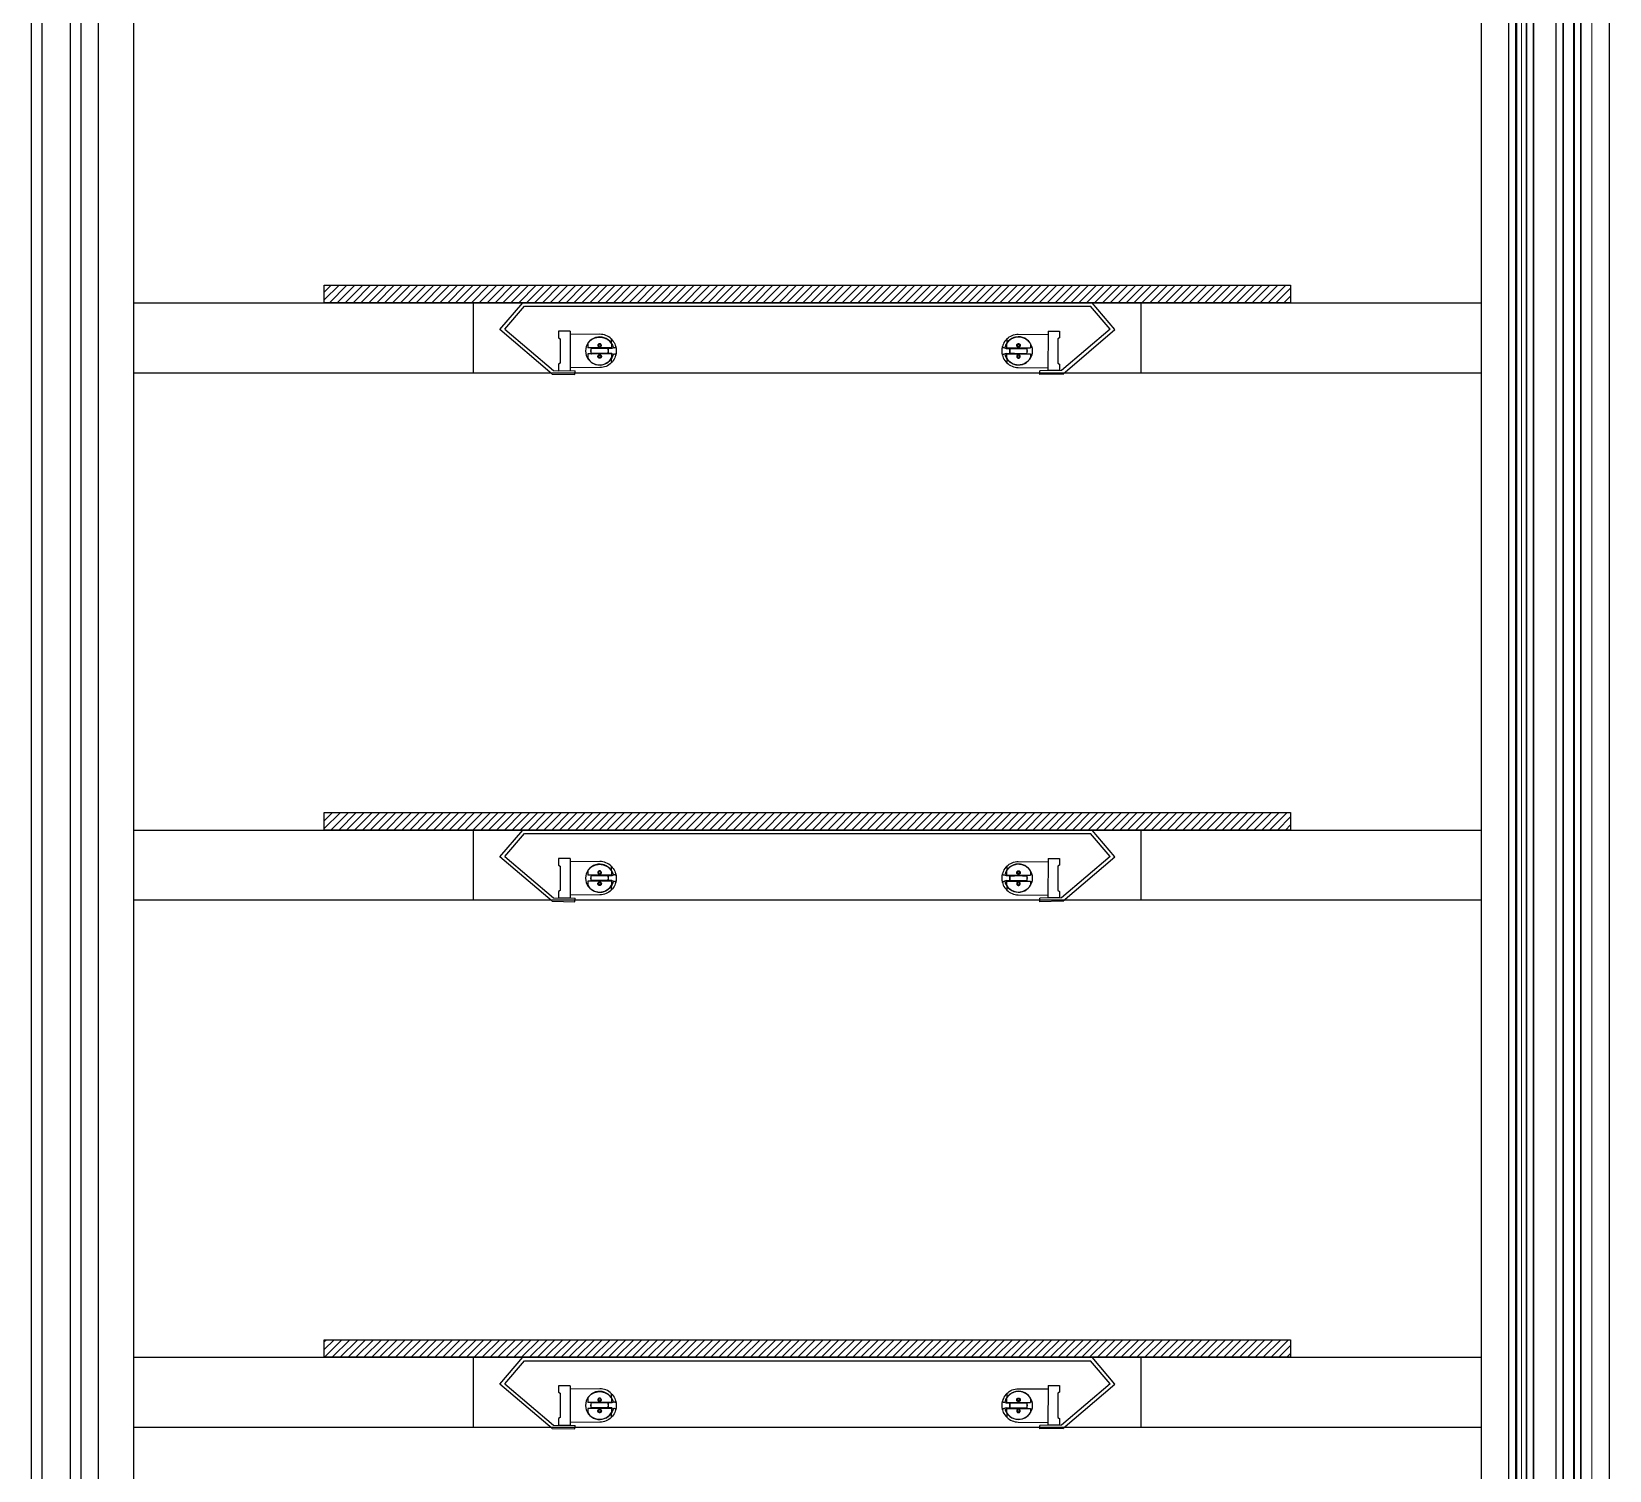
# Model space of a CAD drawing. Header units: millimetres. Extents: x 54215 to 67697, y 23496 to 56611.
# Drawn here: x 55989.6 to 56079.4, y 25345.1 to 25427 of the extents above; entities that cross this region are included whole.
import ezdxf

# ---------------------------------------------------------------- set-up
doc = ezdxf.new("R2010")
doc.units = ezdxf.units.MM
for name, color, linetype, lineweight in [('- 0.25', 43, 'Continuous', 25), ('ahşap', 27, 'Continuous', 25), ('alüm. pofil', 123, 'Continuous', 25)]:
    doc.layers.add(name, color=color, linetype=linetype, lineweight=lineweight)
for name, color, linetype in [('cam', 130, 'Continuous'), ('CEPHE PASTA SİYAH SAC', 251, 'Continuous'), ('T_Beleuchtung', 253, 'Continuous')]:
    doc.layers.add(name, color=color, linetype=linetype)
doc.layers.add('no3_tefriş ön ince', color=7, linetype='Continuous', lineweight=18, true_color=0x8c1aff)

# ---------------------------------------------------------------- blocks, each defined once
blk = doc.blocks.new('cephe pasta')
h = blk.add_hatch()
h.set_pattern_fill('ANSI31', color=4, scale=0.1)
h.set_pattern_definition([(45, (6736.7787, 16851.114), (-0.224506403, 0.224506403), [])])
h.paths.add_polyline_path([(10798.212, 21112.378), (10743.212, 21112.378), (10743.212, 21111.378), (10798.212, 21111.378)])
h.paths.add_polyline_path([(10798.212, 21082.378), (10743.212, 21082.378), (10743.212, 21081.378), (10798.212, 21081.378)])
h.paths.add_polyline_path([(10798.212, 21052.378), (10743.212, 21052.378), (10743.212, 21051.378), (10798.212, 21051.378)])
at = {"color": 231, "lineweight": 15}
for p, q in [((10730.362, 20992.078), (10730.362, 21202.886)), ((10811.362, 21202.886), (10811.362, 20992.078)), ((10815.362, 21202.886), (10815.362, 20988.078)), ((10815.362, 20988.078), (10815.362, 21202.886))]:
    blk.add_line(p, q, dxfattribs=at)
at = {"color": 215, "true_color": 0xa953a0}
for p, q in [((10751.712, 21107.378), (10751.712, 21111.378)), ((10789.712, 21107.378), (10789.712, 21111.378)), ((10751.712, 21077.378), (10751.712, 21081.378)), ((10789.712, 21077.378), (10789.712, 21081.378)), ((10751.712, 21047.378), (10751.712, 21051.378)), ((10789.712, 21047.378), (10789.712, 21051.378))]:
    blk.add_line(p, q, dxfattribs=at)
at = {"color": 241, "true_color": 0xf7abae}
for p, q in [((10753.212, 21109.853), (10754.507, 21111.376)), ((10753.489, 21109.87), (10754.599, 21111.176)), ((10754.507, 21111.376), (10786.918, 21111.376)), ((10754.599, 21111.176), (10786.825, 21111.176)), ((10787.935, 21109.87), (10786.825, 21111.176)), ((10788.212, 21109.853), (10786.918, 21111.376)), ((10756.173, 21107.321), (10753.212, 21109.853)), ((10753.489, 21109.87), (10756.253, 21107.52)), ((10787.935, 21109.87), (10785.171, 21107.52)), ((10785.251, 21107.321), (10788.212, 21109.853)), ((10756.253, 21107.52), (10757.482, 21107.498)), ((10757.478, 21107.298), (10757.482, 21107.498)), ((10785.171, 21107.52), (10783.943, 21107.498)), ((10783.946, 21107.298), (10783.943, 21107.498)), ((10756.173, 21107.321), (10757.478, 21107.298)), ((10785.251, 21107.321), (10783.946, 21107.298)), ((10753.212, 21079.853), (10754.507, 21081.376)), ((10754.507, 21081.376), (10786.918, 21081.376)), ((10788.212, 21079.853), (10786.918, 21081.376)), ((10753.489, 21079.87), (10754.599, 21081.176)), ((10754.599, 21081.176), (10786.825, 21081.176)), ((10787.935, 21079.87), (10786.825, 21081.176)), ((10756.173, 21077.321), (10753.212, 21079.853)), ((10753.489, 21079.87), (10756.253, 21077.52)), ((10787.935, 21079.87), (10785.171, 21077.52)), ((10785.251, 21077.321), (10788.212, 21079.853)), ((10756.173, 21077.321), (10757.478, 21077.298)), ((10756.253, 21077.52), (10757.482, 21077.498)), ((10757.478, 21077.298), (10757.482, 21077.498)), ((10785.171, 21077.52), (10783.943, 21077.498)), ((10783.946, 21077.298), (10783.943, 21077.498)), ((10785.251, 21077.321), (10783.946, 21077.298)), ((10753.212, 21049.853), (10754.507, 21051.376)), ((10753.489, 21049.87), (10754.599, 21051.176)), ((10754.507, 21051.376), (10786.918, 21051.376)), ((10754.599, 21051.176), (10786.825, 21051.176)), ((10787.935, 21049.87), (10786.825, 21051.176)), ((10788.212, 21049.853), (10786.918, 21051.376)), ((10756.173, 21047.321), (10753.212, 21049.853)), ((10753.489, 21049.87), (10756.253, 21047.52)), ((10787.935, 21049.87), (10785.171, 21047.52)), ((10785.251, 21047.321), (10788.212, 21049.853)), ((10756.173, 21047.321), (10757.478, 21047.298)), ((10756.253, 21047.52), (10757.482, 21047.498)), ((10757.478, 21047.298), (10757.482, 21047.498)), ((10785.171, 21047.52), (10783.943, 21047.498)), ((10783.946, 21047.298), (10783.943, 21047.498)), ((10785.251, 21047.321), (10783.946, 21047.298))]:
    blk.add_line(p, q, dxfattribs=at)
at = {"color": 4}
for points in [[(10743.212, 21112.378), (10798.212, 21112.378), (10798.212, 21111.378), (10743.212, 21111.378)], [(10743.212, 21082.378), (10798.212, 21082.378), (10798.212, 21081.378), (10743.212, 21081.378)], [(10743.212, 21052.378), (10798.212, 21052.378), (10798.212, 21051.378), (10743.212, 21051.378)]]:
    blk.add_lwpolyline(points, close=True, dxfattribs=at)
at = {"color": 215, "true_color": 0xa953a0}
for points in [[(10732.362, 21111.378), (10809.062, 21111.378), (10809.062, 21107.378), (10732.362, 21107.378)], [(10732.362, 21081.378), (10809.062, 21081.378), (10809.062, 21077.378), (10732.362, 21077.378)], [(10732.362, 21051.378), (10809.062, 21051.378), (10809.062, 21047.378), (10732.362, 21047.378)]]:
    blk.add_lwpolyline(points, close=True, dxfattribs=at)
at = {"layer": 'ahşap', "color": 215, "true_color": 0xa953a0}
for points in [[(10730.362, 21181.086), (10811.062, 21181.086), (10811.062, 21021.378), (10730.362, 21021.378)], [(10732.362, 21179.086), (10809.062, 21179.086), (10809.062, 21023.378), (10732.362, 21023.378)]]:
    blk.add_lwpolyline(points, close=True, dxfattribs=at)
at = {"layer": 'alüm. pofil', "color": 4}
for p, q in [((10812.034, 21026.037), (10812.034, 21177.515)), ((10814.734, 21026.037), (10814.734, 21177.515))]:
    blk.add_line(p, q, dxfattribs=at)
at = {"layer": 'cam', "color": 4}
for p, q in [((10810.634, 21026.037), (10810.634, 21177.515)), ((10811.034, 21177.515), (10811.034, 21026.037)), ((10811.034, 21026.037), (10811.034, 21177.515)), ((10811.634, 21177.515), (10811.634, 21026.037)), ((10811.634, 21026.037), (10811.634, 21177.515)), ((10812.034, 21177.515), (10812.034, 21026.037)), ((10813.334, 21026.037), (10813.334, 21177.515)), ((10813.734, 21177.515), (10813.734, 21026.037)), ((10813.734, 21026.037), (10813.734, 21177.515)), ((10814.334, 21177.515), (10814.334, 21026.037)), ((10814.334, 21026.037), (10814.334, 21177.515)), ((10814.734, 21177.515), (10814.734, 21026.037))]:
    blk.add_line(p, q, dxfattribs=at)
at = {"layer": 'CEPHE PASTA SİYAH SAC', "color": 4}
for points in [[(10726.549, 21179.881), (10729.349, 21179.881), (10729.349, 21021.478), (10726.549, 21021.478)], [(10728.749, 21021.478), (10727.149, 21021.478), (10727.149, 21179.881), (10728.749, 21179.881)]]:
    blk.add_lwpolyline(points, close=True, dxfattribs=at)
at = {"layer": 'T_Beleuchtung', "color": 254, "true_color": 0xfeeab9}
for p, q in [((10757.2, 21109.761), (10756.54, 21109.76)), ((10756.54, 21109.76), (10756.541, 21109.384)), ((10756.541, 21109.384), (10756.641, 21109.327)), ((10756.641, 21109.327), (10756.643, 21107.942)), ((10757.2, 21109.761), (10757.204, 21107.516)), ((10759.545, 21109.318), (10759.545, 21109.085)), ((10782.061, 21109.321), (10782.061, 21109.088)), ((10784.406, 21109.764), (10784.402, 21107.519)), ((10784.406, 21109.764), (10785.066, 21109.763)), ((10784.965, 21109.33), (10784.963, 21107.946)), ((10785.065, 21109.387), (10784.965, 21109.33)), ((10785.066, 21109.763), (10785.065, 21109.387)), ((10758.202, 21109.033), (10758.202, 21108.806)), ((10759.562, 21108.808), (10758.202, 21108.806)), ((10759.563, 21108.468), (10758.203, 21108.466)), ((10758.203, 21108.466), (10758.203, 21108.233)), ((10758.407, 21108.79), (10758.402, 21108.776)), ((10759.362, 21108.777), (10758.402, 21108.776)), ((10758.652, 21108.775), (10758.402, 21108.774)), ((10758.653, 21108.498), (10758.402, 21108.497)), ((10759.363, 21108.497), (10758.403, 21108.496)), ((10758.403, 21108.496), (10758.407, 21108.481)), ((10758.413, 21108.806), (10758.407, 21108.79)), ((10758.407, 21108.481), (10758.413, 21108.466)), ((10758.652, 21108.776), (10758.652, 21108.775)), ((10758.653, 21108.498), (10758.653, 21108.496)), ((10759.112, 21108.777), (10759.112, 21108.776)), ((10759.363, 21108.776), (10759.112, 21108.776)), ((10759.363, 21108.499), (10759.113, 21108.498)), ((10759.113, 21108.498), (10759.113, 21108.497)), ((10759.351, 21108.807), (10759.358, 21108.792)), ((10759.358, 21108.483), (10759.352, 21108.467)), ((10759.358, 21108.792), (10759.362, 21108.777)), ((10759.363, 21108.497), (10759.358, 21108.483)), ((10759.581, 21108.778), (10759.373, 21108.777)), ((10759.581, 21108.498), (10759.373, 21108.497)), ((10759.545, 21109.085), (10759.612, 21108.964)), ((10759.562, 21109.04), (10759.562, 21108.808)), ((10759.563, 21108.468), (10759.563, 21108.236)), ((10759.719, 21108.823), (10759.581, 21108.778)), ((10759.581, 21108.498), (10759.72, 21108.453)), ((10759.612, 21108.964), (10759.664, 21108.805)), ((10759.751, 21108.823), (10759.719, 21108.823)), ((10759.751, 21108.453), (10759.72, 21108.453)), ((10781.854, 21108.456), (10781.886, 21108.456)), ((10781.855, 21108.826), (10781.887, 21108.826)), ((10782.025, 21108.501), (10781.886, 21108.456)), ((10781.887, 21108.826), (10782.025, 21108.781)), ((10781.994, 21108.967), (10781.941, 21108.808)), ((10782.061, 21109.088), (10781.994, 21108.967)), ((10782.025, 21108.781), (10782.233, 21108.781)), ((10782.025, 21108.501), (10782.233, 21108.501)), ((10782.043, 21108.471), (10783.403, 21108.469)), ((10782.043, 21108.471), (10782.043, 21108.239)), ((10782.044, 21109.043), (10782.044, 21108.811)), ((10782.044, 21108.811), (10783.404, 21108.809)), ((10782.243, 21108.779), (10782.494, 21108.779)), ((10782.243, 21108.502), (10782.493, 21108.502)), ((10782.243, 21108.501), (10783.203, 21108.499)), ((10782.243, 21108.501), (10782.248, 21108.486)), ((10782.248, 21108.795), (10782.244, 21108.781)), ((10782.244, 21108.781), (10783.204, 21108.779)), ((10782.255, 21108.811), (10782.248, 21108.795)), ((10782.248, 21108.486), (10782.254, 21108.471)), ((10782.493, 21108.502), (10782.493, 21108.5)), ((10782.494, 21108.78), (10782.494, 21108.779)), ((10782.953, 21108.501), (10783.204, 21108.501)), ((10782.953, 21108.501), (10782.953, 21108.499)), ((10782.954, 21108.779), (10782.954, 21108.778)), ((10782.954, 21108.778), (10783.204, 21108.778)), ((10783.199, 21108.485), (10783.192, 21108.469)), ((10783.193, 21108.809), (10783.199, 21108.794)), ((10783.199, 21108.794), (10783.204, 21108.779)), ((10783.203, 21108.499), (10783.199, 21108.485)), ((10783.403, 21108.469), (10783.403, 21108.237)), ((10783.404, 21109.036), (10783.404, 21108.809)), ((10756.643, 21107.942), (10756.543, 21107.885)), ((10756.543, 21107.885), (10756.544, 21107.515)), ((10756.544, 21107.515), (10757.204, 21107.516)), ((10759.547, 21108.191), (10759.547, 21107.958)), ((10782.059, 21108.194), (10782.059, 21107.961)), ((10785.062, 21107.518), (10784.402, 21107.519)), ((10784.963, 21107.946), (10785.063, 21107.888)), ((10785.063, 21107.888), (10785.062, 21107.518)), ((10757.2, 21079.761), (10756.54, 21079.76)), ((10756.54, 21079.76), (10756.541, 21079.384)), ((10757.2, 21079.761), (10757.204, 21077.516)), ((10784.406, 21079.764), (10784.402, 21077.519)), ((10784.406, 21079.764), (10785.066, 21079.763)), ((10785.066, 21079.763), (10785.065, 21079.387)), ((10756.541, 21079.384), (10756.641, 21079.327)), ((10756.641, 21079.327), (10756.643, 21077.942)), ((10758.202, 21079.033), (10758.202, 21078.806)), ((10759.562, 21078.808), (10758.202, 21078.806)), ((10758.407, 21078.79), (10758.402, 21078.776)), ((10759.362, 21078.777), (10758.402, 21078.776)), ((10758.652, 21078.775), (10758.402, 21078.774)), ((10758.413, 21078.806), (10758.407, 21078.79)), ((10758.652, 21078.776), (10758.652, 21078.775)), ((10759.112, 21078.777), (10759.112, 21078.776)), ((10759.363, 21078.776), (10759.112, 21078.776)), ((10759.351, 21078.807), (10759.358, 21078.792)), ((10759.358, 21078.792), (10759.362, 21078.777)), ((10759.581, 21078.778), (10759.373, 21078.777)), ((10759.545, 21079.318), (10759.545, 21079.085)), ((10759.545, 21079.085), (10759.612, 21078.964)), ((10759.562, 21079.04), (10759.562, 21078.808)), ((10759.719, 21078.823), (10759.581, 21078.778)), ((10759.612, 21078.964), (10759.664, 21078.805)), ((10759.751, 21078.823), (10759.719, 21078.823)), ((10781.855, 21078.826), (10781.887, 21078.826)), ((10781.887, 21078.826), (10782.025, 21078.781)), ((10781.994, 21078.967), (10781.941, 21078.808)), ((10782.061, 21079.088), (10781.994, 21078.967)), ((10782.025, 21078.781), (10782.233, 21078.781)), ((10782.044, 21079.043), (10782.044, 21078.811)), ((10782.044, 21078.811), (10783.404, 21078.809)), ((10782.061, 21079.321), (10782.061, 21079.088)), ((10782.243, 21078.779), (10782.494, 21078.779)), ((10782.248, 21078.795), (10782.244, 21078.781)), ((10782.244, 21078.781), (10783.204, 21078.779)), ((10782.255, 21078.811), (10782.248, 21078.795)), ((10782.494, 21078.78), (10782.494, 21078.779)), ((10782.954, 21078.779), (10782.954, 21078.778)), ((10782.954, 21078.778), (10783.204, 21078.778)), ((10783.193, 21078.809), (10783.199, 21078.794)), ((10783.199, 21078.794), (10783.204, 21078.779)), ((10783.404, 21079.036), (10783.404, 21078.809)), ((10784.965, 21079.33), (10784.963, 21077.946)), ((10785.065, 21079.387), (10784.965, 21079.33)), ((10756.643, 21077.942), (10756.543, 21077.885)), ((10756.543, 21077.885), (10756.544, 21077.515)), ((10759.563, 21078.468), (10758.203, 21078.466)), ((10758.203, 21078.466), (10758.203, 21078.233)), ((10758.653, 21078.498), (10758.402, 21078.497)), ((10759.363, 21078.497), (10758.403, 21078.496)), ((10758.403, 21078.496), (10758.407, 21078.481)), ((10758.407, 21078.481), (10758.413, 21078.466)), ((10758.653, 21078.498), (10758.653, 21078.496)), ((10759.363, 21078.499), (10759.113, 21078.498)), ((10759.113, 21078.498), (10759.113, 21078.497)), ((10759.358, 21078.483), (10759.352, 21078.467)), ((10759.363, 21078.497), (10759.358, 21078.483)), ((10759.581, 21078.498), (10759.373, 21078.497)), ((10759.547, 21078.191), (10759.547, 21077.958)), ((10759.563, 21078.468), (10759.563, 21078.236)), ((10759.581, 21078.498), (10759.72, 21078.453)), ((10759.751, 21078.453), (10759.72, 21078.453)), ((10781.854, 21078.456), (10781.886, 21078.456)), ((10782.025, 21078.501), (10781.886, 21078.456)), ((10782.025, 21078.501), (10782.233, 21078.501)), ((10782.043, 21078.471), (10783.403, 21078.469)), ((10782.043, 21078.471), (10782.043, 21078.239)), ((10782.059, 21078.194), (10782.059, 21077.961)), ((10782.243, 21078.502), (10782.493, 21078.502)), ((10782.243, 21078.501), (10783.203, 21078.499)), ((10782.243, 21078.501), (10782.248, 21078.486)), ((10782.248, 21078.486), (10782.254, 21078.471)), ((10782.493, 21078.502), (10782.493, 21078.5)), ((10782.953, 21078.501), (10783.204, 21078.501)), ((10782.953, 21078.501), (10782.953, 21078.499)), ((10783.199, 21078.485), (10783.192, 21078.469)), ((10783.203, 21078.499), (10783.199, 21078.485)), ((10783.403, 21078.469), (10783.403, 21078.237)), ((10784.963, 21077.946), (10785.063, 21077.888)), ((10785.063, 21077.888), (10785.062, 21077.518)), ((10756.544, 21077.515), (10757.204, 21077.516)), ((10785.062, 21077.518), (10784.402, 21077.519)), ((10757.2, 21049.761), (10756.54, 21049.76)), ((10756.54, 21049.76), (10756.541, 21049.384)), ((10756.541, 21049.384), (10756.641, 21049.327)), ((10756.641, 21049.327), (10756.643, 21047.942)), ((10757.2, 21049.761), (10757.204, 21047.516)), ((10759.545, 21049.318), (10759.545, 21049.085)), ((10759.545, 21049.085), (10759.612, 21048.964)), ((10759.562, 21049.04), (10759.562, 21048.808)), ((10782.061, 21049.088), (10781.994, 21048.967)), ((10782.044, 21049.043), (10782.044, 21048.811)), ((10782.061, 21049.321), (10782.061, 21049.088)), ((10784.406, 21049.764), (10784.402, 21047.519)), ((10784.406, 21049.764), (10785.066, 21049.763)), ((10784.965, 21049.33), (10784.963, 21047.946)), ((10785.065, 21049.387), (10784.965, 21049.33)), ((10785.066, 21049.763), (10785.065, 21049.387)), ((10758.202, 21049.033), (10758.202, 21048.806)), ((10759.562, 21048.808), (10758.202, 21048.806)), ((10759.563, 21048.468), (10758.203, 21048.466)), ((10758.203, 21048.466), (10758.203, 21048.233)), ((10758.407, 21048.79), (10758.402, 21048.776)), ((10759.362, 21048.777), (10758.402, 21048.776)), ((10758.652, 21048.775), (10758.402, 21048.774)), ((10758.653, 21048.498), (10758.402, 21048.497)), ((10759.363, 21048.497), (10758.403, 21048.496)), ((10758.403, 21048.496), (10758.407, 21048.481)), ((10758.413, 21048.806), (10758.407, 21048.79)), ((10758.407, 21048.481), (10758.413, 21048.466)), ((10758.652, 21048.776), (10758.652, 21048.775)), ((10758.653, 21048.498), (10758.653, 21048.496)), ((10759.112, 21048.777), (10759.112, 21048.776)), ((10759.363, 21048.776), (10759.112, 21048.776)), ((10759.363, 21048.499), (10759.113, 21048.498)), ((10759.113, 21048.498), (10759.113, 21048.497)), ((10759.351, 21048.807), (10759.358, 21048.792)), ((10759.358, 21048.483), (10759.352, 21048.467)), ((10759.358, 21048.792), (10759.362, 21048.777)), ((10759.363, 21048.497), (10759.358, 21048.483)), ((10759.581, 21048.778), (10759.373, 21048.777)), ((10759.581, 21048.498), (10759.373, 21048.497)), ((10759.547, 21048.191), (10759.547, 21047.958)), ((10759.563, 21048.468), (10759.563, 21048.236)), ((10759.719, 21048.823), (10759.581, 21048.778)), ((10759.581, 21048.498), (10759.72, 21048.453)), ((10759.612, 21048.964), (10759.664, 21048.805)), ((10759.751, 21048.823), (10759.719, 21048.823)), ((10759.751, 21048.453), (10759.72, 21048.453)), ((10781.854, 21048.456), (10781.886, 21048.456)), ((10781.855, 21048.826), (10781.887, 21048.826)), ((10782.025, 21048.501), (10781.886, 21048.456)), ((10781.887, 21048.826), (10782.025, 21048.781)), ((10781.994, 21048.967), (10781.941, 21048.808)), ((10782.025, 21048.781), (10782.233, 21048.781)), ((10782.025, 21048.501), (10782.233, 21048.501)), ((10782.043, 21048.471), (10783.403, 21048.469)), ((10782.043, 21048.471), (10782.043, 21048.239)), ((10782.044, 21048.811), (10783.404, 21048.809)), ((10782.059, 21048.194), (10782.059, 21047.961)), ((10782.243, 21048.779), (10782.494, 21048.779)), ((10782.243, 21048.502), (10782.493, 21048.502)), ((10782.243, 21048.501), (10783.203, 21048.499)), ((10782.243, 21048.501), (10782.248, 21048.486)), ((10782.248, 21048.795), (10782.244, 21048.781)), ((10782.244, 21048.781), (10783.204, 21048.779)), ((10782.255, 21048.811), (10782.248, 21048.795)), ((10782.248, 21048.486), (10782.254, 21048.471)), ((10782.493, 21048.502), (10782.493, 21048.5)), ((10782.494, 21048.78), (10782.494, 21048.779)), ((10782.953, 21048.501), (10783.204, 21048.501)), ((10782.953, 21048.501), (10782.953, 21048.499)), ((10782.954, 21048.779), (10782.954, 21048.778)), ((10782.954, 21048.778), (10783.204, 21048.778)), ((10783.199, 21048.485), (10783.192, 21048.469)), ((10783.193, 21048.809), (10783.199, 21048.794)), ((10783.199, 21048.794), (10783.204, 21048.779)), ((10783.203, 21048.499), (10783.199, 21048.485)), ((10783.403, 21048.469), (10783.403, 21048.237)), ((10783.404, 21049.036), (10783.404, 21048.809)), ((10756.643, 21047.942), (10756.543, 21047.885)), ((10756.543, 21047.885), (10756.544, 21047.515)), ((10756.544, 21047.515), (10757.204, 21047.516)), ((10785.062, 21047.518), (10784.402, 21047.519)), ((10784.963, 21047.946), (10785.063, 21047.888)), ((10785.063, 21047.888), (10785.062, 21047.518))]:
    blk.add_line(p, q, dxfattribs=at)
for points in [[(10759.545, 21109.318, 0.192473), (10758.893, 21109.587), (10757.202, 21109.571)], [(10782.061, 21109.321, -0.192473), (10782.713, 21109.59), (10784.404, 21109.574)], [(10759.799, 21108.885, -0.132128), (10759.8, 21108.391)], [(10781.806, 21108.888, 0.132128), (10781.806, 21108.394)], [(10759.547, 21107.958, -0.192464), (10758.896, 21107.687)], [(10782.059, 21107.961, 0.192464), (10782.71, 21107.69)], [(10759.545, 21079.318, 0.192473), (10758.893, 21079.587), (10757.202, 21079.571)], [(10782.061, 21079.321, -0.192473), (10782.713, 21079.59), (10784.404, 21079.574)], [(10759.799, 21078.885, -0.132128), (10759.8, 21078.391)], [(10781.806, 21078.888, 0.132128), (10781.806, 21078.394)], [(10759.547, 21077.958, -0.192464), (10758.896, 21077.687)], [(10782.059, 21077.961, 0.192464), (10782.71, 21077.69)], [(10759.545, 21049.318, 0.192473), (10758.893, 21049.587), (10757.202, 21049.571)], [(10782.061, 21049.321, -0.192473), (10782.713, 21049.59), (10784.404, 21049.574)], [(10759.799, 21048.885, -0.132128), (10759.8, 21048.391)], [(10781.806, 21048.888, 0.132128), (10781.806, 21048.394)], [(10759.547, 21047.958, -0.192464), (10758.896, 21047.687)], [(10782.059, 21047.961, 0.192464), (10782.71, 21047.69)]]:
    blk.add_lwpolyline(points, format="xyb", dxfattribs=at)
for points in [[(10758.202, 21109.033), (10758.224, 21109.073), (10758.25, 21109.111), (10758.279, 21109.146), (10758.293, 21109.163), (10758.308, 21109.179), (10758.323, 21109.194), (10758.353, 21109.223), (10758.384, 21109.25), (10758.417, 21109.275), (10758.451, 21109.299), (10758.486, 21109.32), (10758.523, 21109.34), (10758.541, 21109.349), (10758.56, 21109.358), (10758.579, 21109.366), (10758.598, 21109.374), (10758.617, 21109.381), (10758.637, 21109.388), (10758.677, 21109.399), (10758.717, 21109.409), (10758.758, 21109.417), (10758.798, 21109.422), (10758.84, 21109.426), (10758.881, 21109.427), (10758.922, 21109.426), (10758.964, 21109.422), (10759.005, 21109.417), (10759.045, 21109.41), (10759.086, 21109.4), (10759.125, 21109.388), (10759.145, 21109.382), (10759.164, 21109.375), (10759.183, 21109.367), (10759.202, 21109.359), (10759.221, 21109.35), (10759.24, 21109.341), (10759.276, 21109.321), (10759.312, 21109.3), (10759.346, 21109.277), (10759.379, 21109.251), (10759.41, 21109.225), (10759.44, 21109.196), (10759.455, 21109.181), (10759.47, 21109.165), (10759.484, 21109.148), (10759.512, 21109.114), (10759.538, 21109.077), (10759.562, 21109.04)], [(10759.545, 21109.318), (10759.605, 21109.253), (10759.659, 21109.184), (10759.706, 21109.109), (10759.744, 21109.037), (10759.775, 21108.962), (10759.799, 21108.885)], [(10782.061, 21109.321), (10782.001, 21109.257), (10781.947, 21109.187), (10781.899, 21109.113), (10781.862, 21109.04), (10781.831, 21108.965), (10781.806, 21108.888)], [(10783.404, 21109.036), (10783.381, 21109.076), (10783.356, 21109.114), (10783.327, 21109.149), (10783.313, 21109.166), (10783.298, 21109.182), (10783.283, 21109.198), (10783.253, 21109.226), (10783.222, 21109.253), (10783.189, 21109.278), (10783.155, 21109.302), (10783.119, 21109.323), (10783.083, 21109.343), (10783.065, 21109.352), (10783.046, 21109.361), (10783.027, 21109.369), (10783.008, 21109.377), (10782.988, 21109.384), (10782.969, 21109.391), (10782.929, 21109.403), (10782.889, 21109.412), (10782.848, 21109.42), (10782.807, 21109.425), (10782.766, 21109.429), (10782.725, 21109.43), (10782.683, 21109.429), (10782.642, 21109.426), (10782.601, 21109.42), (10782.56, 21109.413), (10782.52, 21109.403), (10782.48, 21109.392), (10782.461, 21109.385), (10782.441, 21109.378), (10782.422, 21109.37), (10782.403, 21109.362), (10782.384, 21109.353), (10782.366, 21109.344), (10782.329, 21109.325), (10782.294, 21109.303), (10782.26, 21109.28), (10782.227, 21109.255), (10782.196, 21109.228), (10782.166, 21109.199), (10782.15, 21109.184), (10782.136, 21109.168), (10782.121, 21109.151), (10782.094, 21109.117), (10782.068, 21109.081), (10782.044, 21109.043)], [(10759.665, 21108.471), (10759.638, 21108.374), (10759.598, 21108.28), (10759.547, 21108.191)], [(10759.8, 21108.391), (10759.776, 21108.314), (10759.745, 21108.239), (10759.708, 21108.166), (10759.661, 21108.092), (10759.607, 21108.022), (10759.547, 21107.958)], [(10759.751, 21108.823), (10759.778, 21108.831), (10759.798, 21108.856), (10759.799, 21108.885)], [(10759.8, 21108.391), (10759.798, 21108.42), (10759.779, 21108.445), (10759.751, 21108.453)], [(10781.855, 21108.826), (10781.828, 21108.834), (10781.808, 21108.859), (10781.806, 21108.888)], [(10781.806, 21108.394), (10781.807, 21108.423), (10781.827, 21108.448), (10781.854, 21108.456)], [(10781.806, 21108.394), (10781.83, 21108.317), (10781.861, 21108.242), (10781.898, 21108.17), (10781.945, 21108.095), (10781.999, 21108.025), (10782.059, 21107.961)], [(10781.941, 21108.474), (10781.968, 21108.377), (10782.007, 21108.283), (10782.059, 21108.194)], [(10758.896, 21107.687), (10757.203, 21107.671)], [(10782.71, 21107.69), (10784.402, 21107.674)], [(10758.202, 21079.033), (10758.224, 21079.073), (10758.25, 21079.111), (10758.279, 21079.146), (10758.293, 21079.163), (10758.308, 21079.179), (10758.323, 21079.194), (10758.353, 21079.223), (10758.384, 21079.25), (10758.417, 21079.275), (10758.451, 21079.299), (10758.486, 21079.32), (10758.523, 21079.34), (10758.541, 21079.349), (10758.56, 21079.358), (10758.579, 21079.366), (10758.598, 21079.374), (10758.617, 21079.381), (10758.637, 21079.388), (10758.677, 21079.399), (10758.717, 21079.409), (10758.758, 21079.417), (10758.798, 21079.422), (10758.84, 21079.426), (10758.881, 21079.427), (10758.922, 21079.426), (10758.964, 21079.422), (10759.005, 21079.417), (10759.045, 21079.41), (10759.086, 21079.4), (10759.125, 21079.388), (10759.145, 21079.382), (10759.164, 21079.375), (10759.183, 21079.367), (10759.202, 21079.359), (10759.221, 21079.35), (10759.24, 21079.341), (10759.276, 21079.321), (10759.312, 21079.3), (10759.346, 21079.277), (10759.379, 21079.251), (10759.41, 21079.225), (10759.44, 21079.196), (10759.455, 21079.181), (10759.47, 21079.165), (10759.484, 21079.148), (10759.512, 21079.114), (10759.538, 21079.077), (10759.562, 21079.04)], [(10759.545, 21079.318), (10759.605, 21079.253), (10759.659, 21079.184), (10759.706, 21079.109), (10759.744, 21079.037), (10759.775, 21078.962), (10759.799, 21078.885)], [(10759.751, 21078.823), (10759.778, 21078.831), (10759.798, 21078.856), (10759.799, 21078.885)], [(10782.061, 21079.321), (10782.001, 21079.257), (10781.947, 21079.187), (10781.899, 21079.113), (10781.862, 21079.04), (10781.831, 21078.965), (10781.806, 21078.888)], [(10781.855, 21078.826), (10781.828, 21078.834), (10781.808, 21078.859), (10781.806, 21078.888)], [(10783.404, 21079.036), (10783.381, 21079.076), (10783.356, 21079.114), (10783.327, 21079.149), (10783.313, 21079.166), (10783.298, 21079.182), (10783.283, 21079.198), (10783.253, 21079.226), (10783.222, 21079.253), (10783.189, 21079.278), (10783.155, 21079.302), (10783.119, 21079.323), (10783.083, 21079.343), (10783.065, 21079.352), (10783.046, 21079.361), (10783.027, 21079.369), (10783.008, 21079.377), (10782.988, 21079.384), (10782.969, 21079.391), (10782.929, 21079.403), (10782.889, 21079.412), (10782.848, 21079.42), (10782.807, 21079.425), (10782.766, 21079.429), (10782.725, 21079.43), (10782.683, 21079.429), (10782.642, 21079.426), (10782.601, 21079.42), (10782.56, 21079.413), (10782.52, 21079.403), (10782.48, 21079.392), (10782.461, 21079.385), (10782.441, 21079.378), (10782.422, 21079.37), (10782.403, 21079.362), (10782.384, 21079.353), (10782.366, 21079.344), (10782.329, 21079.325), (10782.294, 21079.303), (10782.26, 21079.28), (10782.227, 21079.255), (10782.196, 21079.228), (10782.166, 21079.199), (10782.15, 21079.184), (10782.136, 21079.168), (10782.121, 21079.151), (10782.094, 21079.117), (10782.068, 21079.081), (10782.044, 21079.043)], [(10759.665, 21078.471), (10759.638, 21078.374), (10759.598, 21078.28), (10759.547, 21078.191)], [(10759.8, 21078.391), (10759.776, 21078.314), (10759.745, 21078.239), (10759.708, 21078.166), (10759.661, 21078.092), (10759.607, 21078.022), (10759.547, 21077.958)], [(10759.8, 21078.391), (10759.798, 21078.42), (10759.779, 21078.445), (10759.751, 21078.453)], [(10781.806, 21078.394), (10781.807, 21078.423), (10781.827, 21078.448), (10781.854, 21078.456)], [(10781.806, 21078.394), (10781.83, 21078.317), (10781.861, 21078.242), (10781.898, 21078.17), (10781.945, 21078.095), (10781.999, 21078.025), (10782.059, 21077.961)], [(10781.941, 21078.474), (10781.968, 21078.377), (10782.007, 21078.283), (10782.059, 21078.194)], [(10758.896, 21077.687), (10757.203, 21077.671)], [(10782.71, 21077.69), (10784.402, 21077.674)], [(10758.202, 21049.033), (10758.224, 21049.073), (10758.25, 21049.111), (10758.279, 21049.146), (10758.293, 21049.163), (10758.308, 21049.179), (10758.323, 21049.194), (10758.353, 21049.223), (10758.384, 21049.25), (10758.417, 21049.275), (10758.451, 21049.299), (10758.486, 21049.32), (10758.523, 21049.34), (10758.541, 21049.349), (10758.56, 21049.358), (10758.579, 21049.366), (10758.598, 21049.374), (10758.617, 21049.381), (10758.637, 21049.388), (10758.677, 21049.399), (10758.717, 21049.409), (10758.758, 21049.417), (10758.798, 21049.422), (10758.84, 21049.426), (10758.881, 21049.427), (10758.922, 21049.426), (10758.964, 21049.422), (10759.005, 21049.417), (10759.045, 21049.41), (10759.086, 21049.4), (10759.125, 21049.388), (10759.145, 21049.382), (10759.164, 21049.375), (10759.183, 21049.367), (10759.202, 21049.359), (10759.221, 21049.35), (10759.24, 21049.341), (10759.276, 21049.321), (10759.312, 21049.3), (10759.346, 21049.277), (10759.379, 21049.251), (10759.41, 21049.225), (10759.44, 21049.196), (10759.455, 21049.181), (10759.47, 21049.165), (10759.484, 21049.148), (10759.512, 21049.114), (10759.538, 21049.077), (10759.562, 21049.04)], [(10759.545, 21049.318), (10759.605, 21049.253), (10759.659, 21049.184), (10759.706, 21049.109), (10759.744, 21049.037), (10759.775, 21048.962), (10759.799, 21048.885)], [(10782.061, 21049.321), (10782.001, 21049.257), (10781.947, 21049.187), (10781.899, 21049.113), (10781.862, 21049.04), (10781.831, 21048.965), (10781.806, 21048.888)], [(10783.404, 21049.036), (10783.381, 21049.076), (10783.356, 21049.114), (10783.327, 21049.149), (10783.313, 21049.166), (10783.298, 21049.182), (10783.283, 21049.198), (10783.253, 21049.226), (10783.222, 21049.253), (10783.189, 21049.278), (10783.155, 21049.302), (10783.119, 21049.323), (10783.083, 21049.343), (10783.065, 21049.352), (10783.046, 21049.361), (10783.027, 21049.369), (10783.008, 21049.377), (10782.988, 21049.384), (10782.969, 21049.391), (10782.929, 21049.403), (10782.889, 21049.412), (10782.848, 21049.42), (10782.807, 21049.425), (10782.766, 21049.429), (10782.725, 21049.43), (10782.683, 21049.429), (10782.642, 21049.426), (10782.601, 21049.42), (10782.56, 21049.413), (10782.52, 21049.403), (10782.48, 21049.392), (10782.461, 21049.385), (10782.441, 21049.378), (10782.422, 21049.37), (10782.403, 21049.362), (10782.384, 21049.353), (10782.366, 21049.344), (10782.329, 21049.325), (10782.294, 21049.303), (10782.26, 21049.28), (10782.227, 21049.255), (10782.196, 21049.228), (10782.166, 21049.199), (10782.15, 21049.184), (10782.136, 21049.168), (10782.121, 21049.151), (10782.094, 21049.117), (10782.068, 21049.081), (10782.044, 21049.043)], [(10759.665, 21048.471), (10759.638, 21048.374), (10759.598, 21048.28), (10759.547, 21048.191)], [(10759.8, 21048.391), (10759.776, 21048.314), (10759.745, 21048.239), (10759.708, 21048.166), (10759.661, 21048.092), (10759.607, 21048.022), (10759.547, 21047.958)], [(10759.751, 21048.823), (10759.778, 21048.831), (10759.798, 21048.856), (10759.799, 21048.885)], [(10759.8, 21048.391), (10759.798, 21048.42), (10759.779, 21048.445), (10759.751, 21048.453)], [(10781.855, 21048.826), (10781.828, 21048.834), (10781.808, 21048.859), (10781.806, 21048.888)], [(10781.806, 21048.394), (10781.807, 21048.423), (10781.827, 21048.448), (10781.854, 21048.456)], [(10781.806, 21048.394), (10781.83, 21048.317), (10781.861, 21048.242), (10781.898, 21048.17), (10781.945, 21048.095), (10781.999, 21048.025), (10782.059, 21047.961)], [(10781.941, 21048.474), (10781.968, 21048.377), (10782.007, 21048.283), (10782.059, 21048.194)], [(10758.896, 21047.687), (10757.203, 21047.671)], [(10782.71, 21047.69), (10784.402, 21047.674)]]:
    blk.add_lwpolyline(points, dxfattribs=at)
for points in [[(10758.882, 21109.051), (10758.869, 21109.05), (10758.856, 21109.048), (10758.844, 21109.043), (10758.832, 21109.038), (10758.821, 21109.03), (10758.812, 21109.022), (10758.803, 21109.012), (10758.796, 21109.001), (10758.79, 21108.989), (10758.786, 21108.977), (10758.784, 21108.964), (10758.783, 21108.952), (10758.784, 21108.939), (10758.786, 21108.926), (10758.791, 21108.914), (10758.796, 21108.902), (10758.803, 21108.891), (10758.812, 21108.881), (10758.822, 21108.873), (10758.832, 21108.866), (10758.844, 21108.86), (10758.856, 21108.856), (10758.869, 21108.853), (10758.882, 21108.852), (10758.895, 21108.853), (10758.908, 21108.856), (10758.92, 21108.86), (10758.932, 21108.866), (10758.942, 21108.873), (10758.952, 21108.882), (10758.96, 21108.891), (10758.968, 21108.902), (10758.973, 21108.914), (10758.977, 21108.926), (10758.98, 21108.939), (10758.981, 21108.952), (10758.98, 21108.965), (10758.977, 21108.977), (10758.973, 21108.99), (10758.967, 21109.001), (10758.96, 21109.012), (10758.952, 21109.022), (10758.942, 21109.03), (10758.931, 21109.038), (10758.92, 21109.044), (10758.907, 21109.048), (10758.895, 21109.05), (10758.882, 21109.051)], [(10758.784, 21108.322), (10758.785, 21108.334), (10758.787, 21108.347), (10758.791, 21108.359), (10758.797, 21108.371), (10758.804, 21108.382), (10758.813, 21108.392), (10758.822, 21108.4), (10758.833, 21108.408), (10758.845, 21108.413), (10758.857, 21108.418), (10758.87, 21108.42), (10758.883, 21108.421), (10758.896, 21108.42), (10758.908, 21108.418), (10758.921, 21108.414), (10758.932, 21108.408), (10758.943, 21108.4), (10758.953, 21108.392), (10758.961, 21108.382), (10758.968, 21108.371), (10758.974, 21108.36), (10758.978, 21108.347), (10758.981, 21108.335), (10758.982, 21108.322), (10758.981, 21108.309), (10758.978, 21108.296), (10758.974, 21108.284), (10758.969, 21108.272), (10758.961, 21108.261), (10758.953, 21108.252), (10758.943, 21108.243), (10758.933, 21108.236), (10758.921, 21108.23), (10758.909, 21108.226), (10758.896, 21108.223), (10758.883, 21108.222), (10758.87, 21108.223), (10758.857, 21108.226), (10758.845, 21108.23), (10758.833, 21108.236), (10758.823, 21108.243), (10758.813, 21108.251), (10758.804, 21108.261), (10758.797, 21108.272), (10758.792, 21108.284), (10758.787, 21108.296), (10758.785, 21108.309), (10758.784, 21108.322)], [(10782.822, 21108.325), (10782.821, 21108.338), (10782.818, 21108.35), (10782.814, 21108.363), (10782.809, 21108.374), (10782.802, 21108.385), (10782.793, 21108.395), (10782.783, 21108.403), (10782.773, 21108.411), (10782.761, 21108.417), (10782.749, 21108.421), (10782.736, 21108.423), (10782.723, 21108.424), (10782.71, 21108.423), (10782.697, 21108.421), (10782.685, 21108.417), (10782.673, 21108.411), (10782.663, 21108.404), (10782.653, 21108.395), (10782.644, 21108.385), (10782.637, 21108.374), (10782.632, 21108.363), (10782.627, 21108.351), (10782.625, 21108.338), (10782.624, 21108.325), (10782.625, 21108.312), (10782.627, 21108.299), (10782.631, 21108.287), (10782.637, 21108.275), (10782.644, 21108.265), (10782.653, 21108.255), (10782.662, 21108.246), (10782.673, 21108.239), (10782.685, 21108.233), (10782.697, 21108.229), (10782.71, 21108.226), (10782.723, 21108.225), (10782.736, 21108.226), (10782.748, 21108.229), (10782.761, 21108.233), (10782.772, 21108.239), (10782.783, 21108.246), (10782.793, 21108.255), (10782.801, 21108.264), (10782.809, 21108.275), (10782.814, 21108.287), (10782.818, 21108.299), (10782.821, 21108.312), (10782.822, 21108.325)], [(10782.724, 21109.054), (10782.737, 21109.053), (10782.75, 21109.051), (10782.762, 21109.047), (10782.774, 21109.041), (10782.784, 21109.033), (10782.794, 21109.025), (10782.803, 21109.015), (10782.81, 21109.004), (10782.815, 21108.993), (10782.819, 21108.98), (10782.822, 21108.968), (10782.823, 21108.955), (10782.822, 21108.942), (10782.819, 21108.929), (10782.815, 21108.917), (10782.81, 21108.905), (10782.802, 21108.894), (10782.794, 21108.885), (10782.784, 21108.876), (10782.773, 21108.869), (10782.762, 21108.863), (10782.749, 21108.859), (10782.737, 21108.856), (10782.724, 21108.855), (10782.711, 21108.856), (10782.698, 21108.859), (10782.686, 21108.863), (10782.674, 21108.869), (10782.663, 21108.876), (10782.654, 21108.885), (10782.645, 21108.895), (10782.638, 21108.905), (10782.632, 21108.917), (10782.628, 21108.929), (10782.626, 21108.942), (10782.625, 21108.955), (10782.626, 21108.968), (10782.628, 21108.981), (10782.633, 21108.993), (10782.638, 21109.004), (10782.645, 21109.015), (10782.654, 21109.025), (10782.664, 21109.034), (10782.674, 21109.041), (10782.686, 21109.047), (10782.698, 21109.051), (10782.711, 21109.053), (10782.724, 21109.054)], [(10758.882, 21079.051), (10758.869, 21079.05), (10758.856, 21079.048), (10758.844, 21079.043), (10758.832, 21079.038), (10758.821, 21079.03), (10758.812, 21079.022), (10758.803, 21079.012), (10758.796, 21079.001), (10758.79, 21078.989), (10758.786, 21078.977), (10758.784, 21078.964), (10758.783, 21078.952), (10758.784, 21078.939), (10758.786, 21078.926), (10758.791, 21078.914), (10758.796, 21078.902), (10758.803, 21078.891), (10758.812, 21078.881), (10758.822, 21078.873), (10758.832, 21078.866), (10758.844, 21078.86), (10758.856, 21078.856), (10758.869, 21078.853), (10758.882, 21078.852), (10758.895, 21078.853), (10758.908, 21078.856), (10758.92, 21078.86), (10758.932, 21078.866), (10758.942, 21078.873), (10758.952, 21078.882), (10758.96, 21078.891), (10758.968, 21078.902), (10758.973, 21078.914), (10758.977, 21078.926), (10758.98, 21078.939), (10758.981, 21078.952), (10758.98, 21078.965), (10758.977, 21078.977), (10758.973, 21078.99), (10758.967, 21079.001), (10758.96, 21079.012), (10758.952, 21079.022), (10758.942, 21079.03), (10758.931, 21079.038), (10758.92, 21079.044), (10758.907, 21079.048), (10758.895, 21079.05), (10758.882, 21079.051)], [(10782.724, 21079.054), (10782.737, 21079.053), (10782.75, 21079.051), (10782.762, 21079.047), (10782.774, 21079.041), (10782.784, 21079.033), (10782.794, 21079.025), (10782.803, 21079.015), (10782.81, 21079.004), (10782.815, 21078.993), (10782.819, 21078.98), (10782.822, 21078.968), (10782.823, 21078.955), (10782.822, 21078.942), (10782.819, 21078.929), (10782.815, 21078.917), (10782.81, 21078.905), (10782.802, 21078.894), (10782.794, 21078.885), (10782.784, 21078.876), (10782.773, 21078.869), (10782.762, 21078.863), (10782.749, 21078.859), (10782.737, 21078.856), (10782.724, 21078.855), (10782.711, 21078.856), (10782.698, 21078.859), (10782.686, 21078.863), (10782.674, 21078.869), (10782.663, 21078.876), (10782.654, 21078.885), (10782.645, 21078.895), (10782.638, 21078.905), (10782.632, 21078.917), (10782.628, 21078.929), (10782.626, 21078.942), (10782.625, 21078.955), (10782.626, 21078.968), (10782.628, 21078.981), (10782.633, 21078.993), (10782.638, 21079.004), (10782.645, 21079.015), (10782.654, 21079.025), (10782.664, 21079.034), (10782.674, 21079.041), (10782.686, 21079.047), (10782.698, 21079.051), (10782.711, 21079.053), (10782.724, 21079.054)], [(10758.784, 21078.322), (10758.785, 21078.334), (10758.787, 21078.347), (10758.791, 21078.359), (10758.797, 21078.371), (10758.804, 21078.382), (10758.813, 21078.392), (10758.822, 21078.4), (10758.833, 21078.408), (10758.845, 21078.413), (10758.857, 21078.418), (10758.87, 21078.42), (10758.883, 21078.421), (10758.896, 21078.42), (10758.908, 21078.418), (10758.921, 21078.414), (10758.932, 21078.408), (10758.943, 21078.4), (10758.953, 21078.392), (10758.961, 21078.382), (10758.968, 21078.371), (10758.974, 21078.36), (10758.978, 21078.347), (10758.981, 21078.335), (10758.982, 21078.322), (10758.981, 21078.309), (10758.978, 21078.296), (10758.974, 21078.284), (10758.969, 21078.272), (10758.961, 21078.261), (10758.953, 21078.252), (10758.943, 21078.243), (10758.933, 21078.236), (10758.921, 21078.23), (10758.909, 21078.226), (10758.896, 21078.223), (10758.883, 21078.222), (10758.87, 21078.223), (10758.857, 21078.226), (10758.845, 21078.23), (10758.833, 21078.236), (10758.823, 21078.243), (10758.813, 21078.251), (10758.804, 21078.261), (10758.797, 21078.272), (10758.792, 21078.284), (10758.787, 21078.296), (10758.785, 21078.309), (10758.784, 21078.322)], [(10782.822, 21078.325), (10782.821, 21078.338), (10782.818, 21078.35), (10782.814, 21078.363), (10782.809, 21078.374), (10782.802, 21078.385), (10782.793, 21078.395), (10782.783, 21078.403), (10782.773, 21078.411), (10782.761, 21078.417), (10782.749, 21078.421), (10782.736, 21078.423), (10782.723, 21078.424), (10782.71, 21078.423), (10782.697, 21078.421), (10782.685, 21078.417), (10782.673, 21078.411), (10782.663, 21078.404), (10782.653, 21078.395), (10782.644, 21078.385), (10782.637, 21078.374), (10782.632, 21078.363), (10782.627, 21078.351), (10782.625, 21078.338), (10782.624, 21078.325), (10782.625, 21078.312), (10782.627, 21078.299), (10782.631, 21078.287), (10782.637, 21078.275), (10782.644, 21078.265), (10782.653, 21078.255), (10782.662, 21078.246), (10782.673, 21078.239), (10782.685, 21078.233), (10782.697, 21078.229), (10782.71, 21078.226), (10782.723, 21078.225), (10782.736, 21078.226), (10782.748, 21078.229), (10782.761, 21078.233), (10782.772, 21078.239), (10782.783, 21078.246), (10782.793, 21078.255), (10782.801, 21078.264), (10782.809, 21078.275), (10782.814, 21078.287), (10782.818, 21078.299), (10782.821, 21078.312), (10782.822, 21078.325)], [(10758.882, 21049.051), (10758.869, 21049.05), (10758.856, 21049.048), (10758.844, 21049.043), (10758.832, 21049.038), (10758.821, 21049.03), (10758.812, 21049.022), (10758.803, 21049.012), (10758.796, 21049.001), (10758.79, 21048.989), (10758.786, 21048.977), (10758.784, 21048.964), (10758.783, 21048.952), (10758.784, 21048.939), (10758.786, 21048.926), (10758.791, 21048.914), (10758.796, 21048.902), (10758.803, 21048.891), (10758.812, 21048.881), (10758.822, 21048.873), (10758.832, 21048.866), (10758.844, 21048.86), (10758.856, 21048.856), (10758.869, 21048.853), (10758.882, 21048.852), (10758.895, 21048.853), (10758.908, 21048.856), (10758.92, 21048.86), (10758.932, 21048.866), (10758.942, 21048.873), (10758.952, 21048.882), (10758.96, 21048.891), (10758.968, 21048.902), (10758.973, 21048.914), (10758.977, 21048.926), (10758.98, 21048.939), (10758.981, 21048.952), (10758.98, 21048.965), (10758.977, 21048.977), (10758.973, 21048.99), (10758.967, 21049.001), (10758.96, 21049.012), (10758.952, 21049.022), (10758.942, 21049.03), (10758.931, 21049.038), (10758.92, 21049.044), (10758.907, 21049.048), (10758.895, 21049.05), (10758.882, 21049.051)], [(10782.724, 21049.054), (10782.737, 21049.053), (10782.75, 21049.051), (10782.762, 21049.047), (10782.774, 21049.041), (10782.784, 21049.033), (10782.794, 21049.025), (10782.803, 21049.015), (10782.81, 21049.004), (10782.815, 21048.993), (10782.819, 21048.98), (10782.822, 21048.968), (10782.823, 21048.955), (10782.822, 21048.942), (10782.819, 21048.929), (10782.815, 21048.917), (10782.81, 21048.905), (10782.802, 21048.894), (10782.794, 21048.885), (10782.784, 21048.876), (10782.773, 21048.869), (10782.762, 21048.863), (10782.749, 21048.859), (10782.737, 21048.856), (10782.724, 21048.855), (10782.711, 21048.856), (10782.698, 21048.859), (10782.686, 21048.863), (10782.674, 21048.869), (10782.663, 21048.876), (10782.654, 21048.885), (10782.645, 21048.895), (10782.638, 21048.905), (10782.632, 21048.917), (10782.628, 21048.929), (10782.626, 21048.942), (10782.625, 21048.955), (10782.626, 21048.968), (10782.628, 21048.981), (10782.633, 21048.993), (10782.638, 21049.004), (10782.645, 21049.015), (10782.654, 21049.025), (10782.664, 21049.034), (10782.674, 21049.041), (10782.686, 21049.047), (10782.698, 21049.051), (10782.711, 21049.053), (10782.724, 21049.054)], [(10758.784, 21048.322), (10758.785, 21048.334), (10758.787, 21048.347), (10758.791, 21048.359), (10758.797, 21048.371), (10758.804, 21048.382), (10758.813, 21048.392), (10758.822, 21048.4), (10758.833, 21048.408), (10758.845, 21048.413), (10758.857, 21048.418), (10758.87, 21048.42), (10758.883, 21048.421), (10758.896, 21048.42), (10758.908, 21048.418), (10758.921, 21048.414), (10758.932, 21048.408), (10758.943, 21048.4), (10758.953, 21048.392), (10758.961, 21048.382), (10758.968, 21048.371), (10758.974, 21048.36), (10758.978, 21048.347), (10758.981, 21048.335), (10758.982, 21048.322), (10758.981, 21048.309), (10758.978, 21048.296), (10758.974, 21048.284), (10758.969, 21048.272), (10758.961, 21048.261), (10758.953, 21048.252), (10758.943, 21048.243), (10758.933, 21048.236), (10758.921, 21048.23), (10758.909, 21048.226), (10758.896, 21048.223), (10758.883, 21048.222), (10758.87, 21048.223), (10758.857, 21048.226), (10758.845, 21048.23), (10758.833, 21048.236), (10758.823, 21048.243), (10758.813, 21048.251), (10758.804, 21048.261), (10758.797, 21048.272), (10758.792, 21048.284), (10758.787, 21048.296), (10758.785, 21048.309), (10758.784, 21048.322)], [(10782.822, 21048.325), (10782.821, 21048.338), (10782.818, 21048.35), (10782.814, 21048.363), (10782.809, 21048.374), (10782.802, 21048.385), (10782.793, 21048.395), (10782.783, 21048.403), (10782.773, 21048.411), (10782.761, 21048.417), (10782.749, 21048.421), (10782.736, 21048.423), (10782.723, 21048.424), (10782.71, 21048.423), (10782.697, 21048.421), (10782.685, 21048.417), (10782.673, 21048.411), (10782.663, 21048.404), (10782.653, 21048.395), (10782.644, 21048.385), (10782.637, 21048.374), (10782.632, 21048.363), (10782.627, 21048.351), (10782.625, 21048.338), (10782.624, 21048.325), (10782.625, 21048.312), (10782.627, 21048.299), (10782.631, 21048.287), (10782.637, 21048.275), (10782.644, 21048.265), (10782.653, 21048.255), (10782.662, 21048.246), (10782.673, 21048.239), (10782.685, 21048.233), (10782.697, 21048.229), (10782.71, 21048.226), (10782.723, 21048.225), (10782.736, 21048.226), (10782.748, 21048.229), (10782.761, 21048.233), (10782.772, 21048.239), (10782.783, 21048.246), (10782.793, 21048.255), (10782.801, 21048.264), (10782.809, 21048.275), (10782.814, 21048.287), (10782.818, 21048.299), (10782.821, 21048.312), (10782.822, 21048.325)]]:
    blk.add_lwpolyline(points, close=True, dxfattribs=at)
for centre in [(10758.882, 21108.952), (10758.883, 21108.322), (10782.723, 21108.325), (10782.724, 21108.955), (10758.882, 21078.952), (10782.724, 21078.955), (10758.883, 21078.322), (10782.723, 21078.325), (10758.882, 21048.952), (10758.883, 21048.322), (10782.723, 21048.325), (10782.724, 21048.955)]:
    blk.add_circle(centre, 0.06, dxfattribs=at)
for centre, radius, start, end in [((10758.882, 21108.637), 0.8, 34.05678, 326.12245), ((10758.492, 21109.271), 0.045, 121.63205, 123.18342), ((10758.882, 21108.637), 0.79, 119.70604, 121.62828), ((10758.882, 21108.637), 0.79, 110.67165, 113.10851), ((10758.882, 21108.637), 0.79, 101.7123, 105.48068), ((10758.882, 21108.637), 0.79, 92.71464, 96.48211), ((10758.882, 21108.637), 0.79, 83.71563, 87.4842), ((10758.882, 21108.637), 0.79, 72.59082, 78.48398), ((10758.882, 21108.637), 0.79, 65.03496, 69.51302), ((10758.882, 21108.637), 0.79, 58.55371, 62.42999), ((10759.271, 21109.272), 0.045, 57.11064, 58.58713), ((10782.723, 21108.64), 0.8, 213.87755, 145.94322), ((10782.335, 21109.275), 0.045, 121.41287, 122.88936), ((10782.723, 21108.64), 0.79, 117.57001, 121.44629), ((10782.723, 21108.64), 0.79, 110.48698, 114.96504), ((10782.723, 21108.64), 0.79, 101.51602, 107.40918), ((10782.723, 21108.64), 0.79, 92.5158, 96.28437), ((10782.723, 21108.64), 0.79, 83.51789, 87.28536), ((10782.723, 21108.64), 0.79, 74.51932, 78.2877), ((10782.723, 21108.64), 0.79, 66.89149, 69.32835), ((10782.723, 21108.64), 0.79, 58.37172, 60.29396), ((10783.114, 21109.274), 0.045, 56.81658, 58.36795), ((10758.882, 21108.637), 0.51, 160.62138, 199.56396), ((10758.883, 21108.637), 0.501, 164.02734, 196.16625), ((10758.882, 21108.637), 0.5, 163.8317, 164.00323), ((10758.882, 21108.637), 0.5, 196.17989, 196.35123), ((10758.882, 21108.637), 0.5, 16.17898, 16.35033), ((10758.882, 21108.637), 0.51, 340.62055, 19.56342), ((10758.882, 21108.637), 0.5, 344.00626, 16.17022), ((10758.882, 21108.637), 0.5, 343.8308, 344.00194), ((10782.723, 21108.64), 0.51, 160.43658, 199.37945), ((10782.724, 21108.64), 0.5, 163.82978, 195.99374), ((10782.723, 21108.64), 0.5, 163.64967, 163.82102), ((10782.723, 21108.64), 0.5, 195.99806, 196.1692), ((10782.723, 21108.64), 0.5, 343.64877, 343.82011), ((10782.723, 21108.64), 0.51, 340.43604, 19.37862), ((10782.723, 21108.64), 0.5, 15.99677, 16.1683), ((10782.723, 21108.64), 0.501, 343.83375, 15.97266), ((10758.882, 21108.637), 0.79, 210.68924, 329.49228), ((10758.494, 21108.001), 0.045, 237.0691, 238.53838), ((10759.273, 21108.002), 0.045, 301.62151, 303.09728), ((10782.723, 21108.64), 0.79, 210.50772, 329.31076), ((10782.333, 21108.005), 0.045, 236.90272, 238.37849), ((10783.112, 21108.004), 0.045, 301.46162, 302.9309), ((10758.882, 21078.637), 0.8, 34.05678, 326.12245), ((10758.882, 21078.637), 0.51, 160.62138, 199.56396), ((10758.883, 21078.637), 0.501, 164.02734, 196.16625), ((10758.882, 21078.637), 0.5, 163.8317, 164.00323), ((10758.492, 21079.271), 0.045, 121.63205, 123.18342), ((10758.882, 21078.637), 0.79, 119.70604, 121.62828), ((10758.882, 21078.637), 0.79, 110.67165, 113.10851), ((10758.882, 21078.637), 0.79, 101.7123, 105.48068), ((10758.882, 21078.637), 0.79, 92.71464, 96.48211), ((10758.882, 21078.637), 0.79, 83.71563, 87.4842), ((10758.882, 21078.637), 0.79, 72.59082, 78.48398), ((10758.882, 21078.637), 0.79, 65.03496, 69.51302), ((10758.882, 21078.637), 0.79, 58.55371, 62.42999), ((10759.271, 21079.272), 0.045, 57.11064, 58.58713), ((10758.882, 21078.637), 0.5, 16.17898, 16.35033), ((10758.882, 21078.637), 0.51, 340.62055, 19.56342), ((10758.882, 21078.637), 0.5, 344.00626, 16.17022), ((10782.723, 21078.64), 0.8, 213.87755, 145.94322), ((10782.723, 21078.64), 0.51, 160.43658, 199.37945), ((10782.724, 21078.64), 0.5, 163.82978, 195.99374), ((10782.723, 21078.64), 0.5, 163.64967, 163.82102), ((10782.335, 21079.275), 0.045, 121.41287, 122.88936), ((10782.723, 21078.64), 0.79, 117.57001, 121.44629), ((10782.723, 21078.64), 0.79, 110.48698, 114.96504), ((10782.723, 21078.64), 0.79, 101.51602, 107.40918), ((10782.723, 21078.64), 0.79, 92.5158, 96.28437), ((10782.723, 21078.64), 0.79, 83.51789, 87.28536), ((10782.723, 21078.64), 0.79, 74.51932, 78.2877), ((10782.723, 21078.64), 0.79, 66.89149, 69.32835), ((10782.723, 21078.64), 0.79, 58.37172, 60.29396), ((10783.114, 21079.274), 0.045, 56.81658, 58.36795), ((10782.723, 21078.64), 0.51, 340.43604, 19.37862), ((10782.723, 21078.64), 0.5, 15.99677, 16.1683), ((10782.723, 21078.64), 0.501, 343.83375, 15.97266), ((10758.882, 21078.637), 0.79, 210.68924, 329.49228), ((10758.882, 21078.637), 0.5, 196.17989, 196.35123), ((10758.494, 21078.001), 0.045, 237.0691, 238.53838), ((10759.273, 21078.002), 0.045, 301.62151, 303.09728), ((10758.882, 21078.637), 0.5, 343.8308, 344.00194), ((10782.723, 21078.64), 0.79, 210.50772, 329.31076), ((10782.723, 21078.64), 0.5, 195.99806, 196.1692), ((10782.333, 21078.005), 0.045, 236.90272, 238.37849), ((10783.112, 21078.004), 0.045, 301.46162, 302.9309), ((10782.723, 21078.64), 0.5, 343.64877, 343.82011), ((10758.882, 21048.637), 0.8, 34.05678, 326.12245), ((10758.492, 21049.271), 0.045, 121.63205, 123.18342), ((10758.882, 21048.637), 0.79, 119.70604, 121.62828), ((10758.882, 21048.637), 0.79, 110.67165, 113.10851), ((10758.882, 21048.637), 0.79, 101.7123, 105.48068), ((10758.882, 21048.637), 0.79, 92.71464, 96.48211), ((10758.882, 21048.637), 0.79, 83.71563, 87.4842), ((10758.882, 21048.637), 0.79, 72.59082, 78.48398), ((10758.882, 21048.637), 0.79, 65.03496, 69.51302), ((10758.882, 21048.637), 0.79, 58.55371, 62.42999), ((10759.271, 21049.272), 0.045, 57.11064, 58.58713), ((10782.723, 21048.64), 0.8, 213.87755, 145.94322), ((10782.335, 21049.275), 0.045, 121.41287, 122.88936), ((10782.723, 21048.64), 0.79, 117.57001, 121.44629), ((10782.723, 21048.64), 0.79, 110.48698, 114.96504), ((10782.723, 21048.64), 0.79, 101.51602, 107.40918), ((10782.723, 21048.64), 0.79, 92.5158, 96.28437), ((10782.723, 21048.64), 0.79, 83.51789, 87.28536), ((10782.723, 21048.64), 0.79, 74.51932, 78.2877), ((10782.723, 21048.64), 0.79, 66.89149, 69.32835), ((10782.723, 21048.64), 0.79, 58.37172, 60.29396), ((10783.114, 21049.274), 0.045, 56.81658, 58.36795), ((10758.882, 21048.637), 0.79, 210.68924, 329.49228), ((10758.882, 21048.637), 0.51, 160.62138, 199.56396), ((10758.883, 21048.637), 0.501, 164.02734, 196.16625), ((10758.882, 21048.637), 0.5, 163.8317, 164.00323), ((10758.882, 21048.637), 0.5, 196.17989, 196.35123), ((10758.882, 21048.637), 0.5, 16.17898, 16.35033), ((10758.882, 21048.637), 0.51, 340.62055, 19.56342), ((10758.882, 21048.637), 0.5, 344.00626, 16.17022), ((10758.882, 21048.637), 0.5, 343.8308, 344.00194), ((10782.723, 21048.64), 0.79, 210.50772, 329.31076), ((10782.723, 21048.64), 0.51, 160.43658, 199.37945), ((10782.724, 21048.64), 0.5, 163.82978, 195.99374), ((10782.723, 21048.64), 0.5, 163.64967, 163.82102), ((10782.723, 21048.64), 0.5, 195.99806, 196.1692), ((10782.723, 21048.64), 0.5, 343.64877, 343.82011), ((10782.723, 21048.64), 0.51, 340.43604, 19.37862), ((10782.723, 21048.64), 0.5, 15.99677, 16.1683), ((10782.723, 21048.64), 0.501, 343.83375, 15.97266), ((10758.494, 21048.001), 0.045, 237.0691, 238.53838), ((10759.273, 21048.002), 0.045, 301.62151, 303.09728), ((10782.333, 21048.005), 0.045, 236.90272, 238.37849), ((10783.112, 21048.004), 0.045, 301.46162, 302.9309)]:
    blk.add_arc(centre, radius, start, end, dxfattribs=at)

msp = doc.modelspace()

# ---------------------------------------------------------------- linework, layer by layer
at = {"layer": '- 0.25'}
for p, q in [((56077.401, 25805.278), (56077.401, 25273.278)), ((56079.401, 25273.278), (56079.401, 25685.278))]:
    msp.add_line(p, q, dxfattribs=at)
at = {"layer": 'no3_tefriş ön ince'}
msp.add_line((56079.401, 25507.086), (56079.401, 25273.278), dxfattribs=at)

# ---------------------------------------------------------------- block references
msp.add_blockref('cephe pasta', (45263.041, 4300.2))

doc.saveas('drawing.dxf')
